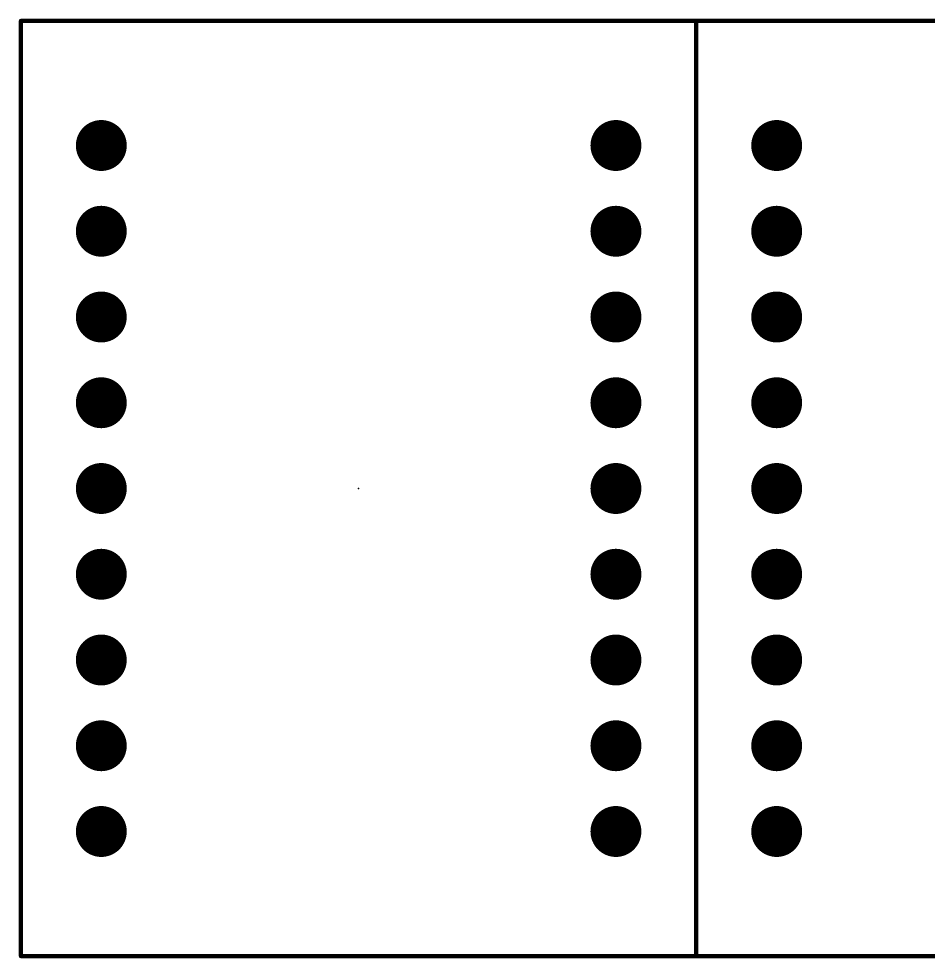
# Model space of a CAD drawing. Extents: x 0 to 426, y 0 to 160.
# Drawn here: x 174.94 to 201.87, y 111.09 to 138.91 of the extents above; entities that cross this region are included whole.
import ezdxf

# ---------------------------------------------------------------- set-up
doc = ezdxf.new("R2010")
doc.units = 0
doc.header["$MEASUREMENT"] = 0
doc.layers.get('0').update_dxf_attribs({"linetype": 'CONTINUOUS'})
for name, color, linetype in [('17', 82, 'CONTINUOUS'), ('21', 253, 'CONTINUOUS'), ('23', 7, 'CONTINUOUS')]:
    doc.layers.add(name, color=color, linetype=linetype)

# ---------------------------------------------------------------- blocks, each defined once
blk = doc.blocks.new('ROUNDP')
at = {"const_width": 0.5}
blk.add_lwpolyline([(0, -0.25, 1), (0, 0.25, 1), (0, -0.25)], format="xyb", dxfattribs=at)

msp = doc.modelspace()

# ---------------------------------------------------------------- linework, layer by layer
at = {"layer": '21', "const_width": 0.127}
for points in [[(175, 138.85), (175, 111.15)], [(195, 138.85), (175, 138.85)], [(195, 138.85), (195, 111.15)], [(215, 138.85), (195, 138.85)], [(195, 111.15), (195, 138.85)], [(175, 111.15), (195, 111.15)], [(195, 111.15), (215, 111.15)]]:
    msp.add_lwpolyline(points, dxfattribs=at)
at = {"layer": '21', "const_width": 0.0635}
for points in [[(175.0317, 138.85, 1), (174.9683, 138.85)], [(175, 138.8817, 1), (175, 138.8183)], [(195.0317, 138.85, 1), (194.9683, 138.85)], [(195, 138.8817, 1), (195, 138.8183)], [(195.0317, 138.85, 1), (194.9683, 138.85)], [(195, 138.8183, 1), (195, 138.8817)], [(175, 111.1818, 1), (175, 111.1183)], [(174.9683, 111.15, 1), (175.0317, 111.15)], [(195, 111.1818, 1), (195, 111.1183)], [(194.9683, 111.15, 1), (195.0317, 111.15)], [(194.9683, 111.15, 1), (195.0317, 111.15)], [(195, 111.1183, 1), (195, 111.1818)]]:
    msp.add_lwpolyline(points, format="xyb", dxfattribs=at)
at = {"layer": '23'}
msp.add_point((185, 125), dxfattribs=at)

# ---------------------------------------------------------------- block references
at = {"layer": '17', "xscale": 1.508, "yscale": 1.508}
for p in [(177.38, 135.16), (177.38, 135.16), (197.38, 135.16), (197.38, 135.16), (177.38, 132.62), (177.38, 132.62), (197.38, 132.62), (197.38, 132.62), (177.38, 130.08), (177.38, 130.08), (197.38, 130.08), (197.38, 130.08), (177.38, 127.54), (177.38, 127.54), (197.38, 127.54), (197.38, 127.54), (177.38, 125), (177.38, 125), (197.38, 125), (197.38, 125), (177.38, 122.46), (177.38, 122.46), (197.38, 122.46), (197.38, 122.46), (177.38, 119.92), (177.38, 119.92), (197.38, 119.92), (197.38, 119.92), (177.38, 117.38), (177.38, 117.38), (197.38, 117.38), (197.38, 117.38), (177.38, 114.84), (177.38, 114.84), (192.62, 114.84), (192.62, 114.84), (197.38, 114.84), (197.38, 114.84)]:
    msp.add_blockref('ROUNDP', p, dxfattribs=at)
at = {"layer": '17', "xscale": 1.508, "yscale": 1.508, "rotation": 180}
for p in [(192.62, 135.16), (192.62, 135.16), (192.62, 132.62), (192.62, 132.62), (192.62, 130.08), (192.62, 130.08), (192.62, 127.54), (192.62, 127.54), (192.62, 125), (192.62, 125), (192.62, 122.46), (192.62, 122.46), (192.62, 119.92), (192.62, 119.92), (192.62, 117.38), (192.62, 117.38)]:
    msp.add_blockref('ROUNDP', p, dxfattribs=at)

doc.saveas('drawing.dxf')
